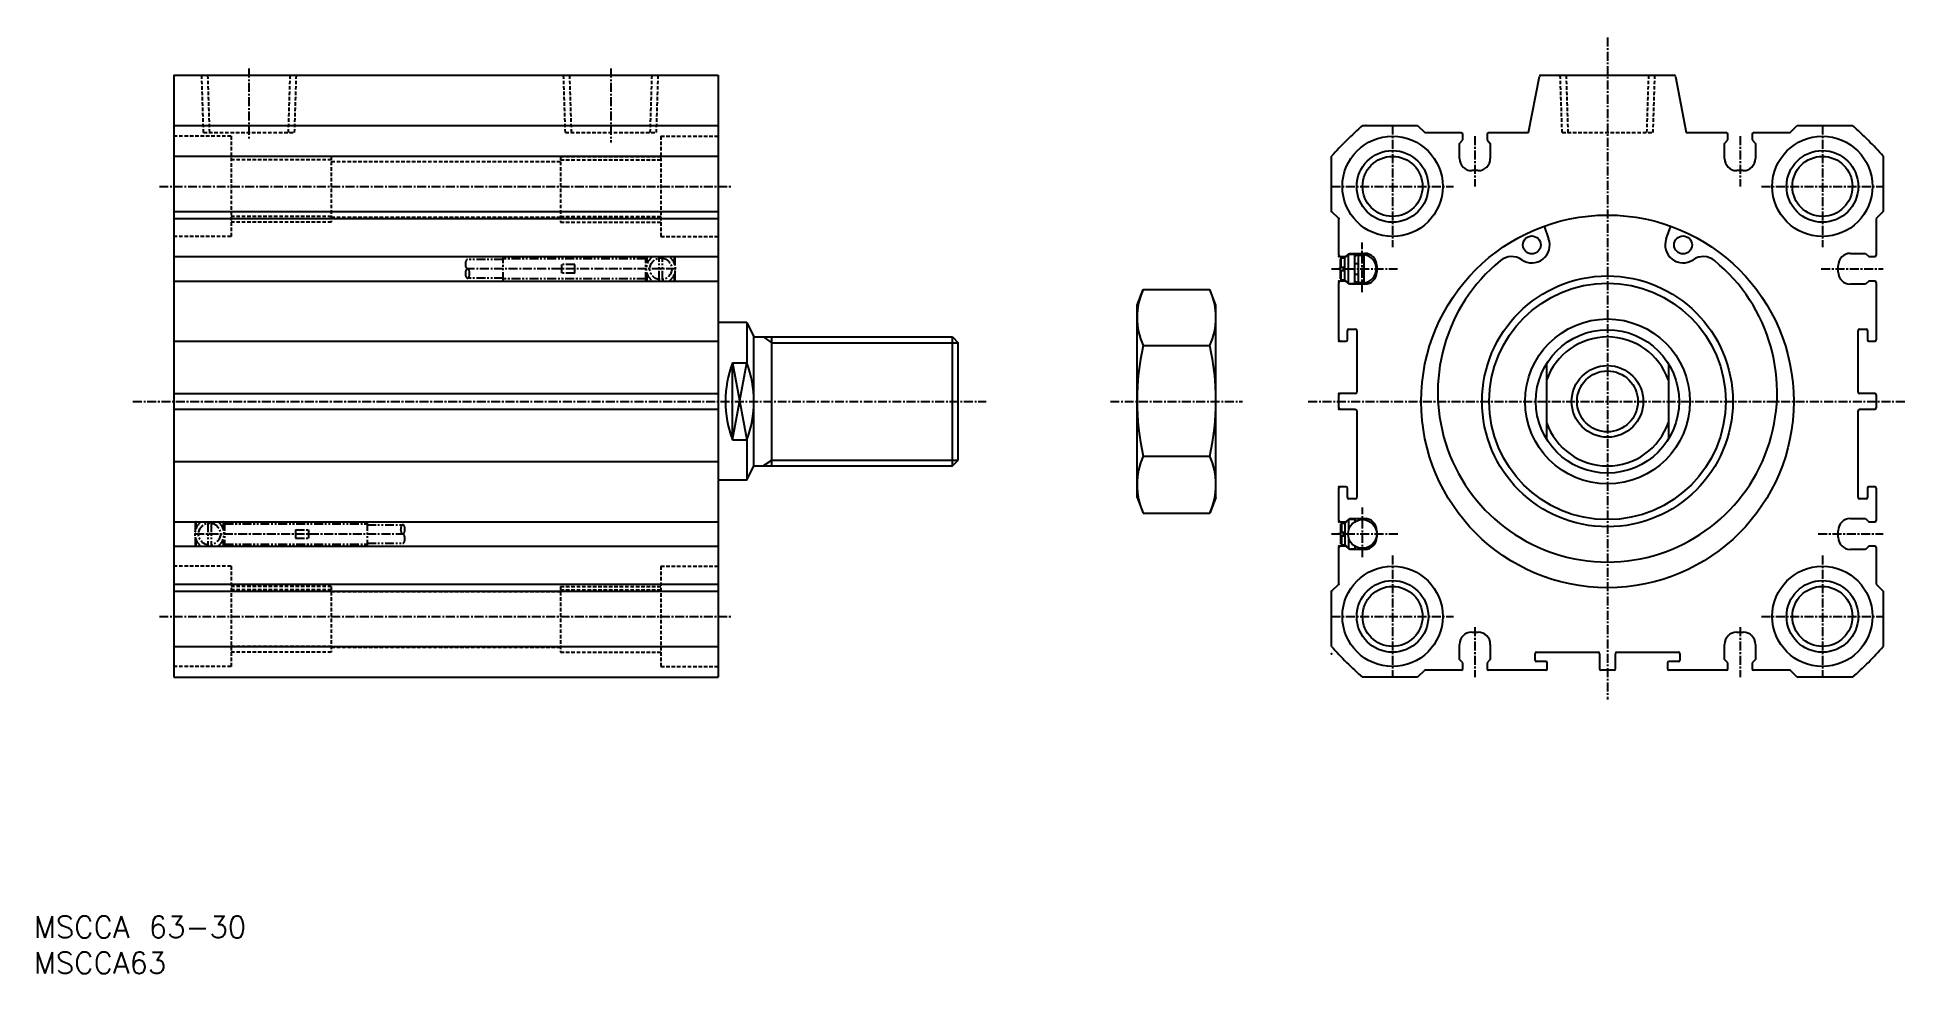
# Model space of a CAD drawing. Extents: x 1 to 261, y 0 to 131.
import ezdxf

# ---------------------------------------------------------------- set-up
doc = ezdxf.new("R2010")
doc.units = 0
for name, pattern in [('CENTER', [2, 1.25, -0.25, 0.25, -0.25]), ('DASHED', [0.75, 0.5, -0.25]), ('PHANTOM', [2.5, 1.25, -0.25, 0.25, -0.25, 0.25, -0.25])]:
    doc.linetypes.add(name, pattern=pattern)
doc.layers.get('0').update_dxf_attribs({"linetype": 'CONTINUOUS'})
doc.layers.add('CENTER', color=1, linetype='CENTER')
doc.styles.get("Standard").update_dxf_attribs({"font": 'txt.shx'})

msp = doc.modelspace()

# ---------------------------------------------------------------- linework, layer by layer
at = {"color": 7, "linetype": 'CONTINUOUS'}
for p, q in [((19.54, 125.34), (95.54, 125.34)), ((19.54, 125.34), (19.54, 41.34)), ((95.54, 125.34), (95.54, 41.34)), ((210.37, 125.34), (228.96, 125.34)), ((208.67, 117.34), (210.18, 125.18)), ((229.16, 125.18), (230.67, 117.34)), ((19.54, 118.34), (95.54, 118.34)), ((185.46, 118.34), (193.17, 118.34)), ((193.17, 118.34), (194.17, 117.34)), ((245.17, 117.34), (246.17, 118.34)), ((246.17, 118.34), (253.87, 118.34)), ((194.17, 117.34), (199.27, 117.34)), ((199.02, 115.84), (199.47, 116.34)), ((199.02, 113.74), (199.02, 115.84)), ((199.47, 116.34), (199.47, 117.14)), ((202.87, 117.14), (202.87, 116.34)), ((202.87, 116.34), (203.32, 115.84)), ((203.07, 117.34), (208.67, 117.34)), ((203.32, 115.84), (203.32, 113.74)), ((230.67, 117.34), (236.27, 117.34)), ((236.02, 115.84), (236.47, 116.34)), ((236.02, 113.74), (236.02, 115.84)), ((236.47, 116.34), (236.47, 117.14)), ((239.87, 117.14), (239.87, 116.34)), ((239.87, 116.34), (240.32, 115.84)), ((240.07, 117.34), (245.17, 117.34)), ((240.32, 115.84), (240.32, 113.74)), ((19.54, 114.04), (95.54, 114.04)), ((181.17, 106.34), (181.17, 114.04)), ((258.17, 114.04), (258.17, 106.34)), ((201.62, 112.04), (200.72, 112.04)), ((238.62, 112.04), (237.72, 112.04)), ((19.54, 106.34), (95.54, 106.34)), ((19.54, 105.34), (95.54, 105.34)), ((182.17, 105.34), (181.17, 106.34)), ((182.17, 100.24), (182.17, 105.34)), ((258.17, 106.34), (257.17, 105.34)), ((257.17, 105.34), (257.17, 100.24)), ((210.83, 104.29), (211.46, 102.52)), ((227.87, 102.52), (228.51, 104.29)), ((19.54, 100.04), (95.54, 100.04)), ((182.37, 100.04), (183.17, 100.04)), ((182.41, 96.94), (182.41, 99.74)), ((182.41, 99.74), (182.51, 99.74)), ((182.51, 99.87), (183.01, 99.87)), ((182.51, 98.59), (182.51, 99.87)), ((183.01, 99.87), (183.53, 100.39)), ((183.01, 96.81), (183.01, 99.87)), ((183.17, 100.04), (183.67, 100.49)), ((183.53, 100.39), (184.41, 100.39)), ((183.53, 96.29), (183.53, 100.39)), ((183.67, 100.49), (185.77, 100.49)), ((184.41, 96.29), (184.41, 100.39)), ((184.91, 96.44), (184.91, 100.24)), ((184.91, 100.24), (185.71, 100.24)), ((185.71, 96.36), (185.71, 100.32)), ((253.57, 100.49), (255.67, 100.49)), ((255.67, 100.49), (256.17, 100.04)), ((256.17, 100.04), (256.97, 100.04)), ((19.54, 96.64), (95.54, 96.64)), ((183.17, 96.64), (182.37, 96.64)), ((182.41, 96.94), (182.51, 96.94)), ((182.51, 98.59), (183.01, 98.59)), ((182.51, 96.81), (182.51, 98.09)), ((182.51, 98.09), (183.01, 98.09)), ((182.51, 96.81), (183.01, 96.81)), ((183.53, 96.29), (183.01, 96.81)), ((183.67, 96.19), (183.17, 96.64)), ((184.41, 99.09), (184.91, 99.09)), ((184.41, 97.59), (184.91, 97.59)), ((187.47, 98.79), (187.47, 97.89)), ((251.87, 97.89), (251.87, 98.79)), ((256.17, 96.64), (255.67, 96.19)), ((256.97, 96.64), (256.17, 96.64)), ((154.01, 93.26), (154.86, 95.44)), ((154.86, 95.44), (164.16, 95.44)), ((165.01, 93.26), (164.16, 95.44)), ((182.17, 88.44), (182.17, 96.44)), ((183.53, 96.29), (184.41, 96.29)), ((185.77, 96.19), (183.67, 96.19)), ((184.91, 96.44), (185.71, 96.44)), ((255.67, 96.19), (253.57, 96.19)), ((257.17, 96.44), (257.17, 88.44)), ((154.01, 66.41), (154.01, 93.26)), ((165.01, 66.41), (165.01, 93.26)), ((99.54, 90.84), (95.54, 90.84)), ((99.54, 90.84), (99.54, 85.21)), ((99.54, 90.84), (100.54, 88.84)), ((100.54, 70.84), (100.54, 88.84)), ((100.54, 88.84), (128.23, 88.84)), ((103.04, 70.84), (103.04, 88.84)), ((128.23, 70.84), (128.23, 88.84)), ((128.23, 88.84), (129.04, 88.03)), ((183.37, 88.44), (183.37, 89.74)), ((183.57, 89.94), (184.47, 89.94)), ((184.67, 89.74), (184.67, 81.14)), ((254.67, 81.14), (254.67, 89.74)), ((254.87, 89.94), (255.77, 89.94)), ((255.97, 89.74), (255.97, 88.44)), ((19.54, 88.24), (95.54, 88.24)), ((129.04, 71.65), (129.04, 88.03)), ((154.86, 87.64), (164.16, 87.64)), ((182.37, 88.24), (183.17, 88.24)), ((256.17, 88.24), (256.97, 88.24)), ((97.54, 74.46), (97.54, 85.21)), ((97.54, 85.21), (99.54, 85.21)), ((211.17, 85.11), (211.17, 74.57)), ((228.17, 85.11), (228.17, 74.57)), ((19.54, 80.94), (95.54, 80.94)), ((184.47, 80.94), (182.37, 80.94)), ((256.97, 80.94), (254.87, 80.94)), ((19.54, 78.74), (95.54, 78.74)), ((182.17, 78.94), (182.17, 80.74)), ((182.37, 78.74), (184.47, 78.74)), ((184.67, 78.54), (184.67, 66.44)), ((254.67, 66.44), (254.67, 78.54)), ((254.87, 78.74), (256.97, 78.74)), ((257.17, 80.74), (257.17, 78.94)), ((97.54, 74.46), (99.54, 74.46)), ((99.54, 74.46), (99.54, 68.84)), ((19.54, 71.44), (95.54, 71.44)), ((99.54, 68.84), (100.54, 70.84)), ((100.54, 70.84), (128.23, 70.84)), ((128.23, 70.84), (129.04, 71.65)), ((154.86, 72.21), (164.16, 72.21)), ((99.54, 68.84), (95.54, 68.84)), ((183.17, 67.94), (182.37, 67.94)), ((256.97, 67.94), (256.17, 67.94)), ((154.01, 66.41), (154.86, 64.24)), ((165.01, 66.41), (164.16, 64.24)), ((182.17, 63.24), (182.17, 67.74)), ((183.37, 66.44), (183.37, 67.74)), ((184.47, 66.24), (183.57, 66.24)), ((255.77, 66.24), (254.87, 66.24)), ((255.97, 67.74), (255.97, 66.44)), ((257.17, 67.74), (257.17, 63.24)), ((19.54, 63.04), (95.54, 63.04)), ((154.86, 64.24), (164.16, 64.24)), ((182.37, 63.04), (183.17, 63.04)), ((182.47, 59.94), (182.47, 62.74)), ((182.47, 62.74), (182.57, 62.74)), ((182.57, 62.87), (183.07, 62.87)), ((182.57, 61.59), (182.57, 62.87)), ((183.07, 62.87), (183.59, 63.39)), ((183.07, 59.81), (183.07, 62.87)), ((183.17, 63.04), (183.67, 63.49)), ((183.59, 63.39), (184.47, 63.39)), ((183.59, 62.02), (183.59, 63.39)), ((183.67, 63.49), (185.77, 63.49)), ((184.47, 63.07), (184.47, 63.39)), ((253.57, 63.49), (255.67, 63.49)), ((255.67, 63.49), (256.17, 63.04)), ((256.17, 63.04), (256.97, 63.04)), ((182.57, 61.59), (183.07, 61.59)), ((182.57, 59.81), (182.57, 61.09)), ((182.57, 61.09), (183.07, 61.09)), ((183.59, 59.29), (183.59, 60.66)), ((187.47, 61.79), (187.47, 60.89)), ((251.87, 60.89), (251.87, 61.79)), ((19.54, 59.64), (95.54, 59.64)), ((182.17, 54.34), (182.17, 59.44)), ((183.17, 59.64), (182.37, 59.64)), ((182.47, 59.94), (182.57, 59.94)), ((182.57, 59.81), (183.07, 59.81)), ((183.59, 59.29), (183.07, 59.81)), ((183.67, 59.19), (183.17, 59.64)), ((183.59, 59.29), (184.47, 59.29)), ((185.77, 59.19), (183.67, 59.19)), ((184.47, 59.29), (184.47, 59.61)), ((255.67, 59.19), (253.57, 59.19)), ((256.17, 59.64), (255.67, 59.19)), ((256.97, 59.64), (256.17, 59.64)), ((257.17, 59.44), (257.17, 54.34)), ((19.54, 54.34), (95.54, 54.34)), ((19.54, 53.34), (95.54, 53.34)), ((181.17, 53.34), (182.17, 54.34)), ((181.17, 45.63), (181.17, 53.34)), ((257.17, 54.34), (258.17, 53.34)), ((258.17, 53.34), (258.17, 45.63)), ((200.72, 47.64), (201.62, 47.64)), ((237.72, 47.64), (238.62, 47.64)), ((19.54, 45.63), (95.54, 45.63)), ((199.02, 43.84), (199.02, 45.94)), ((203.32, 45.94), (203.32, 43.84)), ((209.57, 43.74), (209.57, 44.64)), ((209.77, 44.84), (218.37, 44.84)), ((218.57, 44.64), (218.57, 42.54)), ((220.77, 42.54), (220.77, 44.64)), ((220.97, 44.84), (229.57, 44.84)), ((229.77, 44.64), (229.77, 43.74)), ((236.02, 43.84), (236.02, 45.94)), ((240.32, 45.94), (240.32, 43.84)), ((194.17, 42.34), (193.17, 41.34)), ((199.27, 42.34), (194.17, 42.34)), ((199.47, 43.34), (199.02, 43.84)), ((199.47, 42.54), (199.47, 43.34)), ((203.32, 43.84), (202.87, 43.34)), ((202.87, 43.34), (202.87, 42.54)), ((211.07, 42.34), (203.07, 42.34)), ((211.07, 43.54), (209.77, 43.54)), ((211.27, 42.54), (211.27, 43.34)), ((220.57, 42.34), (218.77, 42.34)), ((228.07, 43.34), (228.07, 42.54)), ((229.57, 43.54), (228.27, 43.54)), ((236.27, 42.34), (228.27, 42.34)), ((236.47, 43.34), (236.02, 43.84)), ((236.47, 42.54), (236.47, 43.34)), ((240.32, 43.84), (239.87, 43.34)), ((239.87, 43.34), (239.87, 42.54)), ((245.17, 42.34), (240.07, 42.34)), ((246.17, 41.34), (245.17, 42.34)), ((19.54, 41.34), (95.54, 41.34)), ((193.17, 41.34), (185.46, 41.34)), ((253.87, 41.34), (246.17, 41.34))]:
    msp.add_line(p, q, dxfattribs=at)
at = {"color": 3, "linetype": 'DASHED'}
for p, q in [((23.71, 117.34), (23.46, 125.34)), ((24.57, 117.34), (24.32, 125.34)), ((35.76, 125.34), (35.51, 117.34)), ((36.62, 125.34), (36.37, 117.34)), ((74.21, 117.34), (73.96, 125.34)), ((75.07, 117.34), (74.82, 125.34)), ((86.26, 125.34), (86.01, 117.34)), ((87.12, 125.34), (86.87, 117.34)), ((213.34, 117.34), (213.09, 125.34)), ((214.19, 117.34), (213.94, 125.34)), ((225.39, 125.34), (225.14, 117.34)), ((226.24, 125.34), (225.99, 117.34)), ((27.54, 116.84), (19.54, 116.84)), ((23.71, 117.34), (36.37, 117.34)), ((27.54, 116.84), (27.54, 102.84)), ((74.21, 117.34), (86.87, 117.34)), ((87.54, 116.84), (95.54, 116.84)), ((87.54, 116.84), (87.54, 102.84)), ((213.34, 117.34), (225.99, 117.34)), ((41.54, 114.03), (27.54, 114.03)), ((41.54, 113.56), (27.54, 113.56)), ((41.54, 114.03), (41.54, 104.84)), ((41.54, 113.33), (73.54, 113.33)), ((73.54, 114.03), (87.54, 114.03)), ((73.54, 114.03), (73.54, 104.84)), ((73.54, 113.56), (87.54, 113.56)), ((41.54, 105.65), (27.54, 105.65)), ((41.54, 104.84), (27.54, 104.84)), ((41.54, 105.54), (73.54, 105.54)), ((73.54, 105.65), (87.54, 105.65)), ((73.54, 104.84), (87.54, 104.84)), ((27.54, 102.84), (19.54, 102.84)), ((87.54, 102.84), (95.54, 102.84)), ((27.54, 56.84), (19.54, 56.84)), ((27.54, 56.84), (27.54, 42.84)), ((87.54, 56.84), (95.54, 56.84)), ((87.54, 56.84), (87.54, 42.84)), ((41.54, 54.03), (27.54, 54.03)), ((41.54, 53.56), (27.54, 53.56)), ((41.54, 54.03), (41.54, 44.84)), ((41.54, 53.33), (73.54, 53.33)), ((73.54, 54.03), (87.54, 54.03)), ((73.54, 54.03), (73.54, 44.84)), ((73.54, 53.56), (87.54, 53.56)), ((41.54, 45.65), (27.54, 45.65)), ((41.54, 44.84), (27.54, 44.84)), ((41.54, 45.54), (73.54, 45.54)), ((73.54, 45.65), (87.54, 45.65)), ((73.54, 44.84), (87.54, 44.84)), ((27.54, 42.84), (19.54, 42.84)), ((87.54, 42.84), (95.54, 42.84))]:
    msp.add_line(p, q, dxfattribs=at)
at = {"color": 7, "linetype": 'PHANTOM'}
for p, q in [((65.54, 99.64), (60.55, 99.64)), ((65.54, 96.64), (65.54, 100.04)), ((85.44, 99.74), (65.54, 99.74)), ((85.44, 96.64), (85.44, 100.04)), ((85.64, 99.11), (85.64, 99.94)), ((87.29, 96.83), (87.29, 99.85)), ((87.79, 96.83), (87.79, 99.85)), ((89.44, 99.11), (89.44, 99.94)), ((89.54, 98.79), (89.54, 100.04)), ((65.54, 97.04), (60.55, 97.04)), ((85.44, 96.94), (65.54, 96.94)), ((73.74, 97.74), (73.74, 98.94)), ((75.54, 98.94), (73.74, 98.94)), ((75.54, 97.74), (73.74, 97.74)), ((75.54, 97.74), (75.54, 98.94)), ((85.64, 96.74), (85.64, 97.57)), ((89.44, 96.74), (89.44, 97.57)), ((89.54, 96.64), (89.54, 97.89)), ((22.54, 63.04), (22.54, 61.79)), ((22.64, 62.94), (22.64, 62.11)), ((24.29, 62.85), (24.29, 59.83)), ((24.79, 62.85), (24.79, 59.83)), ((26.44, 62.94), (26.44, 62.11)), ((26.64, 63.04), (26.64, 59.64)), ((26.64, 62.74), (46.54, 62.74)), ((46.54, 63.04), (46.54, 59.64)), ((46.54, 62.64), (51.51, 62.64)), ((22.54, 60.89), (22.54, 59.64)), ((22.64, 60.57), (22.64, 59.74)), ((26.44, 60.57), (26.44, 59.74)), ((36.54, 61.94), (36.54, 60.74)), ((36.54, 61.94), (38.34, 61.94)), ((36.54, 60.74), (38.34, 60.74)), ((38.34, 61.94), (38.34, 60.74)), ((46.54, 60.04), (51.53, 60.04)), ((26.64, 59.94), (46.54, 59.94))]:
    msp.add_line(p, q, dxfattribs=at)
at = {"color": 3, "linetype": 'CONTINUOUS'}
for p, q in [((101.83, 88.84), (103.04, 88.03)), ((103.04, 88.03), (129.04, 88.03)), ((97.54, 74.46), (99.54, 85.21)), ((97.54, 85.21), (99.54, 74.46)), ((101.83, 70.84), (103.04, 71.65)), ((103.04, 71.65), (129.04, 71.65))]:
    msp.add_line(p, q, dxfattribs=at)
at = {"color": 7, "linetype": 'PHANTOM'}
for points in [[(60.55, 99.64, 0), (60.54, 99.64, 0), (60.54, 99.64, 0), (60.53, 99.64, 0), (60.52, 99.63, 0), (60.52, 99.63, 0), (60.51, 99.63, 0), (60.5, 99.63, 0), (60.49, 99.63, 0), (60.49, 99.62, 0), (60.48, 99.62, 0), (60.47, 99.61, 0), (60.47, 99.61, 0), (60.46, 99.61, 0), (60.45, 99.6, 0), (60.44, 99.59, 0), (60.44, 99.59, 0), (60.43, 99.58, 0), (60.42, 99.58, 0), (60.42, 99.57, 0), (60.41, 99.56, 0), (60.4, 99.55, 0), (60.4, 99.55, 0), (60.39, 99.54, 0), (60.39, 99.53, 0), (60.38, 99.52, 0), (60.37, 99.51, 0), (60.37, 99.5, 0), (60.36, 99.49, 0), (60.36, 99.48, 0), (60.35, 99.47, 0), (60.35, 99.46, 0), (60.34, 99.45, 0), (60.33, 99.44, 0), (60.33, 99.42, 0), (60.33, 99.41, 0), (60.32, 99.4, 0), (60.32, 99.39, 0), (60.31, 99.38, 0), (60.31, 99.36, 0), (60.3, 99.35, 0), (60.3, 99.34, 0), (60.29, 99.32, 0), (60.29, 99.31, 0), (60.29, 99.29, 0), (60.28, 99.28, 0), (60.28, 99.27, 0), (60.28, 99.25, 0), (60.28, 99.24, 0), (60.27, 99.22, 0), (60.27, 99.21, 0), (60.27, 99.19, 0), (60.27, 99.18, 0), (60.26, 99.16, 0), (60.26, 99.15, 0), (60.26, 99.13, 0), (60.26, 99.11, 0), (60.26, 99.1, 0), (60.26, 99.08, 0), (60.25, 99.07, 0), (60.25, 99.05, 0), (60.25, 99.04, 0), (60.25, 99.02, 0), (60.25, 99, 0), (60.25, 98.99, 0), (60.25, 98.97, 0), (60.25, 98.96, 0), (60.25, 98.94, 0), (60.25, 98.92, 0), (60.25, 98.91, 0), (60.26, 98.89, 0), (60.26, 98.88, 0), (60.26, 98.86, 0), (60.26, 98.85, 0), (60.26, 98.83, 0), (60.26, 98.81, 0), (60.27, 98.8, 0), (60.27, 98.78, 0), (60.27, 98.77, 0), (60.27, 98.75, 0), (60.28, 98.74, 0), (60.28, 98.72, 0), (60.28, 98.71, 0), (60.28, 98.7, 0), (60.29, 98.68, 0), (60.29, 98.67, 0), (60.29, 98.65, 0), (60.3, 98.64, 0), (60.3, 98.63, 0), (60.31, 98.61, 0), (60.31, 98.6, 0), (60.32, 98.59, 0), (60.32, 98.58, 0), (60.33, 98.56, 0), (60.33, 98.55, 0), (60.33, 98.54, 0), (60.34, 98.53, 0), (60.35, 98.52, 0), (60.35, 98.51, 0), (60.36, 98.5, 0), (60.36, 98.49, 0), (60.37, 98.48, 0), (60.37, 98.47, 0), (60.38, 98.46, 0), (60.39, 98.45, 0), (60.39, 98.44, 0), (60.4, 98.43, 0), (60.4, 98.42, 0), (60.41, 98.41, 0), (60.42, 98.41, 0), (60.42, 98.4, 0), (60.43, 98.39, 0), (60.44, 98.39, 0), (60.44, 98.38, 0), (60.45, 98.38, 0), (60.46, 98.37, 0), (60.47, 98.37, 0), (60.47, 98.36, 0), (60.48, 98.36, 0), (60.49, 98.35, 0), (60.49, 98.35, 0), (60.5, 98.35, 0), (60.51, 98.34, 0), (60.52, 98.34, 0), (60.52, 98.34, 0), (60.53, 98.34, 0), (60.54, 98.34, 0), (60.54, 98.34, 0), (60.55, 98.34, 0)], [(60.55, 97.04, 0), (60.57, 97.04, 0), (60.58, 97.04, 0), (60.6, 97.04, 0), (60.61, 97.05, 0), (60.63, 97.06, 0), (60.64, 97.07, 0), (60.65, 97.08, 0), (60.67, 97.09, 0), (60.68, 97.1, 0), (60.69, 97.11, 0), (60.71, 97.13, 0), (60.72, 97.15, 0), (60.73, 97.17, 0), (60.74, 97.19, 0), (60.75, 97.21, 0), (60.76, 97.23, 0), (60.77, 97.25, 0), (60.78, 97.28, 0), (60.79, 97.3, 0), (60.8, 97.33, 0), (60.81, 97.35, 0), (60.82, 97.38, 0), (60.82, 97.41, 0), (60.83, 97.44, 0), (60.83, 97.47, 0), (60.84, 97.5, 0), (60.84, 97.53, 0), (60.85, 97.56, 0), (60.85, 97.59, 0), (60.85, 97.62, 0), (60.85, 97.66, 0), (60.85, 97.69, 0), (60.85, 97.72, 0), (60.85, 97.75, 0), (60.85, 97.78, 0), (60.85, 97.81, 0), (60.84, 97.85, 0), (60.84, 97.88, 0), (60.83, 97.91, 0), (60.83, 97.94, 0), (60.82, 97.97, 0), (60.82, 97.99, 0), (60.81, 98.02, 0), (60.8, 98.05, 0), (60.79, 98.08, 0), (60.78, 98.1, 0), (60.77, 98.12, 0), (60.76, 98.15, 0), (60.75, 98.17, 0), (60.74, 98.19, 0), (60.73, 98.21, 0), (60.72, 98.23, 0), (60.71, 98.25, 0), (60.69, 98.26, 0), (60.68, 98.28, 0), (60.67, 98.29, 0), (60.65, 98.3, 0), (60.64, 98.31, 0), (60.63, 98.32, 0), (60.61, 98.33, 0), (60.6, 98.33, 0), (60.58, 98.33, 0), (60.57, 98.34, 0), (60.55, 98.34, 0), (60.54, 98.34, 0), (60.52, 98.33, 0), (60.51, 98.33, 0), (60.49, 98.33, 0), (60.48, 98.32, 0), (60.47, 98.31, 0), (60.45, 98.3, 0), (60.44, 98.29, 0), (60.42, 98.28, 0), (60.41, 98.26, 0), (60.4, 98.25, 0), (60.39, 98.23, 0), (60.37, 98.21, 0), (60.36, 98.19, 0), (60.35, 98.17, 0), (60.34, 98.15, 0), (60.33, 98.12, 0), (60.32, 98.1, 0), (60.31, 98.08, 0), (60.3, 98.05, 0), (60.29, 98.02, 0), (60.29, 97.99, 0), (60.28, 97.97, 0), (60.28, 97.94, 0), (60.27, 97.91, 0), (60.27, 97.88, 0), (60.26, 97.85, 0), (60.26, 97.81, 0), (60.26, 97.78, 0), (60.25, 97.75, 0), (60.25, 97.72, 0), (60.25, 97.69, 0), (60.25, 97.66, 0), (60.25, 97.62, 0), (60.26, 97.59, 0), (60.26, 97.56, 0), (60.26, 97.53, 0), (60.27, 97.5, 0), (60.27, 97.47, 0), (60.28, 97.44, 0), (60.28, 97.41, 0), (60.29, 97.38, 0), (60.29, 97.35, 0), (60.3, 97.33, 0), (60.31, 97.3, 0), (60.32, 97.28, 0), (60.33, 97.25, 0), (60.34, 97.23, 0), (60.35, 97.21, 0), (60.36, 97.19, 0), (60.37, 97.17, 0), (60.39, 97.15, 0), (60.4, 97.13, 0), (60.41, 97.11, 0), (60.42, 97.1, 0), (60.44, 97.09, 0), (60.45, 97.08, 0), (60.47, 97.07, 0), (60.48, 97.06, 0), (60.49, 97.05, 0), (60.51, 97.04, 0), (60.52, 97.04, 0), (60.54, 97.04, 0), (60.55, 97.04, 0)], [(51.52, 62.64, 0), (51.51, 62.64, 0), (51.49, 62.63, 0), (51.48, 62.63, 0), (51.47, 62.63, 0), (51.45, 62.62, 0), (51.44, 62.61, 0), (51.42, 62.6, 0), (51.41, 62.59, 0), (51.4, 62.58, 0), (51.38, 62.56, 0), (51.37, 62.55, 0), (51.36, 62.53, 0), (51.35, 62.51, 0), (51.33, 62.49, 0), (51.32, 62.47, 0), (51.31, 62.45, 0), (51.3, 62.42, 0), (51.29, 62.4, 0), (51.28, 62.38, 0), (51.27, 62.35, 0), (51.27, 62.32, 0), (51.26, 62.29, 0), (51.25, 62.27, 0), (51.25, 62.24, 0), (51.24, 62.21, 0), (51.24, 62.18, 0), (51.23, 62.15, 0), (51.23, 62.11, 0), (51.23, 62.08, 0), (51.23, 62.05, 0), (51.22, 62.02, 0), (51.22, 61.99, 0), (51.22, 61.96, 0), (51.23, 61.92, 0), (51.23, 61.89, 0), (51.23, 61.86, 0), (51.23, 61.83, 0), (51.24, 61.8, 0), (51.24, 61.77, 0), (51.25, 61.74, 0), (51.25, 61.71, 0), (51.26, 61.68, 0), (51.27, 61.65, 0), (51.27, 61.63, 0), (51.28, 61.6, 0), (51.29, 61.58, 0), (51.3, 61.55, 0), (51.31, 61.53, 0), (51.32, 61.51, 0), (51.33, 61.49, 0), (51.35, 61.47, 0), (51.36, 61.45, 0), (51.37, 61.43, 0), (51.38, 61.41, 0), (51.4, 61.4, 0), (51.41, 61.39, 0), (51.42, 61.38, 0), (51.44, 61.37, 0), (51.45, 61.36, 0), (51.47, 61.35, 0), (51.48, 61.34, 0), (51.49, 61.34, 0), (51.51, 61.34, 0), (51.52, 61.34, 0), (51.54, 61.34, 0), (51.55, 61.34, 0), (51.57, 61.34, 0), (51.58, 61.35, 0), (51.6, 61.36, 0), (51.61, 61.37, 0), (51.62, 61.38, 0), (51.64, 61.39, 0), (51.65, 61.4, 0), (51.67, 61.41, 0), (51.68, 61.43, 0), (51.69, 61.45, 0), (51.7, 61.47, 0), (51.71, 61.49, 0), (51.73, 61.51, 0), (51.74, 61.53, 0), (51.75, 61.55, 0), (51.76, 61.58, 0), (51.76, 61.6, 0), (51.77, 61.63, 0), (51.78, 61.65, 0), (51.79, 61.68, 0), (51.79, 61.71, 0), (51.8, 61.74, 0), (51.81, 61.77, 0), (51.81, 61.8, 0), (51.81, 61.83, 0), (51.82, 61.86, 0), (51.82, 61.89, 0), (51.82, 61.92, 0), (51.82, 61.96, 0), (51.82, 61.99, 0), (51.82, 62.02, 0), (51.82, 62.05, 0), (51.82, 62.08, 0), (51.82, 62.11, 0), (51.81, 62.15, 0), (51.81, 62.18, 0), (51.81, 62.21, 0), (51.8, 62.24, 0), (51.79, 62.27, 0), (51.79, 62.29, 0), (51.78, 62.32, 0), (51.77, 62.35, 0), (51.76, 62.38, 0), (51.76, 62.4, 0), (51.75, 62.42, 0), (51.74, 62.45, 0), (51.73, 62.47, 0), (51.71, 62.49, 0), (51.7, 62.51, 0), (51.69, 62.53, 0), (51.68, 62.55, 0), (51.67, 62.56, 0), (51.65, 62.58, 0), (51.64, 62.59, 0), (51.62, 62.6, 0), (51.61, 62.61, 0), (51.6, 62.62, 0), (51.58, 62.63, 0), (51.57, 62.63, 0), (51.55, 62.63, 0), (51.54, 62.64, 0), (51.52, 62.64, 0)], [(51.52, 60.04, 0), (51.53, 60.04, 0), (51.54, 60.04, 0), (51.55, 60.04, 0), (51.55, 60.04, 0), (51.56, 60.04, 0), (51.57, 60.04, 0), (51.58, 60.05, 0), (51.58, 60.05, 0), (51.59, 60.05, 0), (51.6, 60.06, 0), (51.6, 60.06, 0), (51.61, 60.07, 0), (51.62, 60.07, 0), (51.62, 60.08, 0), (51.63, 60.08, 0), (51.64, 60.09, 0), (51.65, 60.09, 0), (51.65, 60.1, 0), (51.66, 60.11, 0), (51.67, 60.11, 0), (51.67, 60.12, 0), (51.68, 60.13, 0), (51.68, 60.14, 0), (51.69, 60.15, 0), (51.7, 60.16, 0), (51.7, 60.17, 0), (51.71, 60.18, 0), (51.71, 60.19, 0), (51.72, 60.2, 0), (51.73, 60.21, 0), (51.73, 60.22, 0), (51.74, 60.23, 0), (51.74, 60.24, 0), (51.75, 60.25, 0), (51.75, 60.26, 0), (51.76, 60.28, 0), (51.76, 60.29, 0), (51.76, 60.3, 0), (51.77, 60.31, 0), (51.77, 60.33, 0), (51.78, 60.34, 0), (51.78, 60.35, 0), (51.78, 60.37, 0), (51.79, 60.38, 0), (51.79, 60.4, 0), (51.79, 60.41, 0), (51.8, 60.42, 0), (51.8, 60.44, 0), (51.8, 60.45, 0), (51.81, 60.47, 0), (51.81, 60.48, 0), (51.81, 60.5, 0), (51.81, 60.51, 0), (51.81, 60.53, 0), (51.82, 60.55, 0), (51.82, 60.56, 0), (51.82, 60.58, 0), (51.82, 60.59, 0), (51.82, 60.61, 0), (51.82, 60.62, 0), (51.82, 60.64, 0), (51.82, 60.66, 0), (51.82, 60.67, 0), (51.82, 60.69, 0), (51.82, 60.7, 0), (51.82, 60.72, 0), (51.82, 60.74, 0), (51.82, 60.75, 0), (51.82, 60.77, 0), (51.82, 60.78, 0), (51.82, 60.8, 0), (51.82, 60.81, 0), (51.82, 60.83, 0), (51.81, 60.85, 0), (51.81, 60.86, 0), (51.81, 60.88, 0), (51.81, 60.89, 0), (51.81, 60.91, 0), (51.8, 60.92, 0), (51.8, 60.94, 0), (51.8, 60.95, 0), (51.79, 60.97, 0), (51.79, 60.98, 0), (51.79, 60.99, 0), (51.78, 61.01, 0), (51.78, 61.02, 0), (51.78, 61.04, 0), (51.77, 61.05, 0), (51.77, 61.06, 0), (51.76, 61.08, 0), (51.76, 61.09, 0), (51.76, 61.1, 0), (51.75, 61.11, 0), (51.75, 61.12, 0), (51.74, 61.14, 0), (51.74, 61.15, 0), (51.73, 61.16, 0), (51.73, 61.17, 0), (51.72, 61.18, 0), (51.71, 61.19, 0), (51.71, 61.2, 0), (51.7, 61.21, 0), (51.7, 61.22, 0), (51.69, 61.23, 0), (51.68, 61.24, 0), (51.68, 61.25, 0), (51.67, 61.25, 0), (51.67, 61.26, 0), (51.66, 61.27, 0), (51.65, 61.28, 0), (51.65, 61.28, 0), (51.64, 61.29, 0), (51.63, 61.29, 0), (51.62, 61.3, 0), (51.62, 61.31, 0), (51.61, 61.31, 0), (51.6, 61.31, 0), (51.6, 61.32, 0), (51.59, 61.32, 0), (51.58, 61.33, 0), (51.58, 61.33, 0), (51.57, 61.33, 0), (51.56, 61.33, 0), (51.55, 61.33, 0), (51.55, 61.34, 0), (51.54, 61.34, 0), (51.53, 61.34, 0), (51.52, 61.34, 0)]]:
    msp.add_polyline3d(points, dxfattribs=at)
at = {"color": 7, "linetype": 'CONTINUOUS'}
for centre, radius in [((189.67, 109.84), 7), ((249.67, 109.84), 7), ((189.67, 109.84), 4.19), ((249.67, 109.84), 4.19), ((219.67, 79.84), 26), ((209.11, 101.67), 1.25), ((230.22, 101.67), 1.25), ((219.67, 79.84), 17.5), ((219.67, 79.84), 16.5), ((219.67, 79.84), 11.5), ((219.67, 79.84), 10), ((219.67, 79.84), 4.25), ((185.47, 61.34), 2), ((189.67, 49.84), 7), ((249.67, 49.84), 7), ((189.67, 49.84), 4.19), ((249.67, 49.84), 4.19)]:
    msp.add_circle(centre, radius, dxfattribs=at)
at = {"color": 3, "linetype": 'CONTINUOUS'}
for centre in [(189.67, 109.84), (249.67, 109.84), (219.67, 79.84), (189.67, 49.84), (249.67, 49.84)]:
    msp.add_circle(centre, 5, dxfattribs=at)
at = {"color": 7, "linetype": 'PHANTOM'}
for centre in [(87.54, 98.34), (24.54, 61.34)]:
    msp.add_circle(centre, 1.53, dxfattribs=at)
at = {"color": 7, "linetype": 'CONTINUOUS'}
for centre, radius, start, end in [((210.37, 125.14), 0.2, 90, 169.0947), ((228.96, 125.14), 0.2, 10.9053, 90), ((219.67, 79.84), 51.5, 131.6194, 138.3806), ((219.67, 79.84), 51.5, 41.6194, 48.3806), ((199.27, 117.14), 0.2, 0, 90), ((203.07, 117.14), 0.2, 90, 180), ((236.27, 117.14), 0.2, 0, 90), ((240.07, 117.14), 0.2, 90, 180), ((200.72, 113.74), 1.7, 180, 270), ((201.62, 113.74), 1.7, 270, 0), ((237.72, 113.74), 1.7, 180, 270), ((238.62, 113.74), 1.7, 270, 0), ((209.11, 101.67), 2.5, 235.7732, 19.8769), ((230.22, 101.67), 2.5, 160.1231, 304.2268), ((182.37, 100.24), 0.2, 180, 270), ((185.41, 98.34), 2, 239.9999, 120.0001), ((185.77, 98.79), 1.7, 0, 90), ((219.67, 81.11), 23.68, 129.1346, 50.8654), ((206.3, 97.54), 2.5, 55.7732, 129.1346), ((233.03, 97.54), 2.5, 50.8654, 124.2268), ((253.57, 98.79), 1.7, 90, 180), ((256.97, 100.24), 0.2, 270, 0), ((182.37, 96.44), 0.2, 90, 180), ((185.77, 97.89), 1.7, 270, 0), ((253.57, 97.89), 1.7, 180, 270), ((256.97, 96.44), 0.2, 0, 90), ((163.4, 91.54), 9.39, 155.4514, 204.5486), ((155.63, 91.54), 9.39, 335.4514, 24.5486), ((183.57, 89.74), 0.2, 90, 180), ((184.47, 89.74), 0.2, 0, 90), ((219.67, 79.84), 9, 19.1881, 160.8119), ((254.87, 89.74), 0.2, 90, 180), ((255.77, 89.74), 0.2, 0, 90), ((189.49, 79.93), 35.47, 167.4432, 192.5568), ((129.54, 79.93), 35.47, 347.4432, 12.5568), ((182.37, 88.44), 0.2, 180, 270), ((183.17, 88.44), 0.2, 270, 0), ((256.17, 88.44), 0.2, 180, 270), ((256.97, 88.44), 0.2, 270, 0), ((111.47, 79.84), 14.93, 158.9139, 201.0861), ((85.6, 79.84), 14.93, 338.9134, 21.0866), ((182.37, 80.74), 0.2, 90, 180), ((184.47, 81.14), 0.2, 270, 0), ((254.87, 81.14), 0.2, 180, 270), ((256.97, 80.74), 0.2, 0, 90), ((182.37, 78.94), 0.2, 180, 270), ((184.47, 78.54), 0.2, 0, 90), ((254.87, 78.54), 0.2, 90, 180), ((256.97, 78.94), 0.2, 270, 0), ((219.67, 79.84), 9, 199.1881, 340.8119), ((163.81, 68.23), 9.79, 155.9752, 204.0248), ((155.22, 68.23), 9.79, 335.9752, 24.0248), ((182.37, 67.74), 0.2, 90, 180), ((183.17, 67.74), 0.2, 0, 90), ((256.17, 67.74), 0.2, 90, 180), ((256.97, 67.74), 0.2, 0, 90), ((183.57, 66.44), 0.2, 180, 270), ((184.47, 66.44), 0.2, 270, 0), ((254.87, 66.44), 0.2, 180, 270), ((255.77, 66.44), 0.2, 270, 0), ((182.37, 63.24), 0.2, 180, 270), ((185.77, 61.79), 1.7, 0, 90), ((253.57, 61.79), 1.7, 90, 180), ((256.97, 63.24), 0.2, 270, 0), ((185.77, 60.89), 1.7, 270, 0), ((253.57, 60.89), 1.7, 180, 270), ((182.37, 59.44), 0.2, 90, 180), ((256.97, 59.44), 0.2, 0, 90), ((200.72, 45.94), 1.7, 90, 180), ((201.62, 45.94), 1.7, 0, 90), ((237.72, 45.94), 1.7, 90, 180), ((238.62, 45.94), 1.7, 0, 90), ((219.67, 79.84), 51.5, 221.6194, 228.3806), ((209.77, 44.64), 0.2, 90, 180), ((218.37, 44.64), 0.2, 0, 90), ((220.97, 44.64), 0.2, 90, 180), ((229.57, 44.64), 0.2, 0, 90), ((219.67, 79.84), 51.5, 311.6194, 318.3806), ((199.27, 42.54), 0.2, 270, 0), ((203.07, 42.54), 0.2, 180, 270), ((209.77, 43.74), 0.2, 180, 270), ((211.07, 43.34), 0.2, 0, 90), ((211.07, 42.54), 0.2, 270, 0), ((218.77, 42.54), 0.2, 180, 270), ((220.57, 42.54), 0.2, 270, 0), ((228.27, 43.34), 0.2, 90, 180), ((228.27, 42.54), 0.2, 180, 270), ((229.57, 43.74), 0.2, 270, 0), ((236.27, 42.54), 0.2, 270, 0), ((240.07, 42.54), 0.2, 180, 270)]:
    msp.add_arc(centre, radius, start, end, dxfattribs=at)
at = {"color": 7, "linetype": 'PHANTOM'}
for centre, radius, start, end in [((87.54, 98.34), 2.05, 123.9762, 236.0234), ((85.94, 99.94), 0.3, 160.5278, 180), ((87.54, 98.34), 2.05, 303.9765, 56.0238), ((89.14, 99.94), 0.3, 0, 19.4724), ((85.94, 96.74), 0.3, 180, 199.4708), ((89.14, 96.74), 0.3, 340.5293, 0), ((24.54, 61.34), 2.05, 123.9765, 236.0238), ((22.94, 62.94), 0.3, 160.5293, 180), ((24.54, 61.34), 2.05, 303.9762, 56.0234), ((26.14, 62.94), 0.3, 0, 19.4708), ((22.94, 59.74), 0.3, 180, 199.4724), ((26.14, 59.74), 0.3, 340.5278, 360)]:
    msp.add_arc(centre, radius, start, end, dxfattribs=at)
at = {"color": 7, "linetype": 'CONTINUOUS'}
for p in [(185.94, 118.34), (181.17, 106.34), (182.17, 105.34), (182.17, 100.04), (87.54, 98.34), (89.54, 98.34), (182.17, 98.34), (182.17, 96.64), (185.41, 98.34), (187.41, 98.34), (182.17, 88.24), (182.17, 80.94), (182.17, 78.74), (182.17, 67.94), (182.17, 63.04), (22.54, 61.34), (24.54, 61.34), (182.17, 61.34), (185.47, 61.34), (187.47, 61.34), (182.17, 59.64), (181.17, 53.34), (182.17, 54.34), (181.17, 44.62)]:
    msp.add_point(p, dxfattribs=at)
at = {"layer": 'CENTER', "color": 1, "linetype": 'CENTER'}
for p, q in [((219.67, 130.63), (219.67, 38.25)), ((30.04, 126.27), (30.04, 116.41)), ((80.54, 126.27), (80.54, 115.95)), ((189.67, 118.34), (189.67, 101.34)), ((249.67, 118.34), (249.67, 101.34)), ((201.17, 116.84), (201.17, 109.84)), ((238.17, 116.84), (238.17, 109.84)), ((17.54, 109.84), (97.54, 109.84)), ((181.17, 109.84), (198.17, 109.84)), ((241.17, 109.84), (258.17, 109.84)), ((185.41, 95.09), (185.41, 102.03)), ((89.54, 98.34), (60.55, 98.34)), ((181.17, 98.34), (190.38, 98.34)), ((249.51, 98.34), (258.17, 98.34)), ((13.85, 79.84), (132.94, 79.84)), ((150.28, 79.84), (168.75, 79.84)), ((177.91, 79.84), (261.43, 79.84)), ((185.47, 58.09), (185.47, 65.03)), ((22.54, 61.34), (51.53, 61.34)), ((181.17, 61.34), (190.52, 61.34)), ((249.09, 61.34), (258.17, 61.34)), ((189.67, 58.34), (189.67, 41.34)), ((249.67, 58.34), (249.67, 41.34)), ((17.54, 49.84), (97.54, 49.84)), ((181.17, 49.84), (198.17, 49.84)), ((241.17, 49.84), (258.17, 49.84)), ((201.17, 48.34), (201.17, 41.34)), ((238.17, 48.34), (238.17, 41.34))]:
    msp.add_line(p, q, dxfattribs=at)
msp.add_point((219.67, 79.84), dxfattribs=at)

# ---------------------------------------------------------------- texts
at = {"color": 7, "linetype": 'CONTINUOUS'}
for s, p in [('MSCCA 63-30', (0, 5)), ('MSCCA63', (0, 0))]:
    msp.add_text(s, height=3, dxfattribs=at).set_placement(p)

doc.saveas('drawing.dxf')
